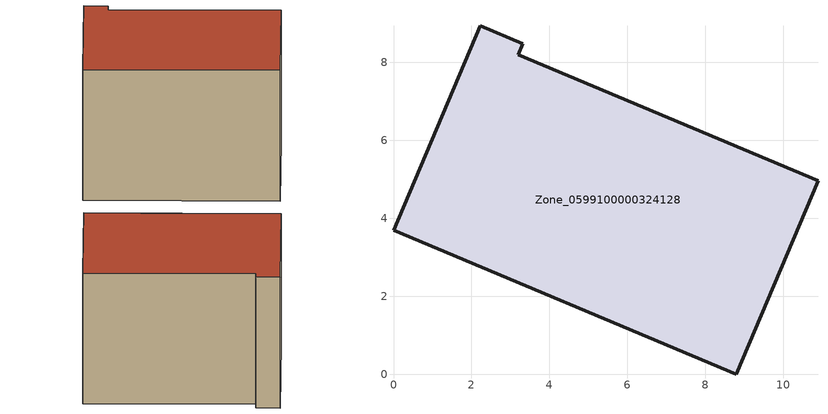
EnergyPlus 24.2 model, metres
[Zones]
Zone_0599100000324128
 floor ground (C_G): 0,3.69 2.22,8.94 3.32,8.48 3.2,8.19 10.89,4.96 8.79,0 z0
 wall outside (C_F): 8.79,0 10.89,4.96 3.2,8.19 3.32,8.48 2.22,8.94 0,3.69 8.79,0 z0:7.48
 roof outside (C_R): 2.22,8.94 0,3.69 8.79,0 10.89,4.96 3.2,8.19 3.32,8.48 z7.48
[BUILDING]
Pand.0599100000324128: North Axis=0; Terrain=City; Loads Convergence Tolerance Value=0.04; Temperature Convergence Tolerance Value=0.4; Solar Distribution=FullExterior; Maximum Number of Warmup Days=25; Minimum Number of Warmup Days=1
[Site:Location]
Rotterdam.The.Hague.AP_ZH_NLD Design_Conditions: Latitude=51.96; Longitude=4.45; Time Zone=1; Elevation=-4.5
[SITE:GROUNDTEMPERATURE:BUILDINGSURFACE]
18, 18, 18, 18, 18, 18, 18, 18, 18, 18, 18, 18
[MATERIAL] Thermal Absorptance=0.9; Solar Absorptance=0.7; Visible Absorptance=0.7
Name | Roughness | Thickness | Conductivity | Density | Specific Heat
G.TI.1975-1991 | MediumSmooth | 0.15 | 0.288461 | 540 | 1210
F.TI.1975-1991 | Rough | 0.3 | 0.230769 | 1920 | 840
R.TI.1975-1991 | MediumRough | 0.2 | 0.153846 | 1500 | 1000
[CONSTRUCTION]
C_G: G.TI.1975-1991
C_F: F.TI.1975-1991
C_R: R.TI.1975-1991
[ZONE]
Zone_0599100000324128: Type=1; Multiplier=1; Ceiling Height=Autocalculate; Volume=Autocalculate; Floor Area=autocalculate; Part of Total Floor Area=Yes
[ZONEINFILTRATION:DESIGNFLOWRATE]
Infil_Zone_0599100000324128: Zone or ZoneList or Space or SpaceList=Zone_0599100000324128; Schedule=AlwaysOn; Design Flow Rate Calculation Method=Flow/Area; Flow Rate per Floor Area=0.003; Constant Term Coefficient=1; Temperature Term Coefficient=0; Velocity Term Coefficient=0; Velocity Squared Term Coefficient=0
[HVACTEMPLATE:ZONE:IDEALLOADSAIRSYSTEM]
Zone_0599100000324128: Maximum Heating Supply Air Temperature=50; Minimum Cooling Supply Air Temperature=13; Maximum Heating Supply Air Humidity Ratio=0.0156; Minimum Cooling Supply Air Humidity Ratio=0.0077; Heating Limit=NoLimit; Cooling Limit=NoLimit; Dehumidification Control Type=ConstantSensibleHeatRatio; Cooling Sensible Heat Ratio=0.7; Dehumidification Setpoint=60; Humidification Control Type=None; Humidification Setpoint=30; Outdoor Air Method=None; Outdoor Air Flow Rate per Person=0.00944; Outdoor Air Flow Rate per Zone Floor Area=0; Outdoor Air Flow Rate per Zone=0; Demand Controlled Ventilation Type=None; Outdoor Air Economizer Type=NoEconomizer; Heat Recovery Type=None; Sensible Heat Recovery Effectiveness=0.7; Latent Heat Recovery Effectiveness=0.65
[ZONECONTROL:THERMOSTAT]
ThermostatControl_Zone_0599100000324128: Zone or ZoneList=Zone_0599100000324128; Control Type Schedule=DualSetpointControlType; Control 1=Thermostat_Zone_0599100000324128; Temperature Difference Between Cutout And Setpoint=0
[THERMOSTATSETPOINT:DUALSETPOINT]
Thermostat_Zone_0599100000324128: Heating Setpoint Temperature Schedule=HeatingSetpoint_Zone_0599100000324128; Cooling Setpoint Temperature Schedule=CoolingSetpoint_Zone_0599100000324128
[SCHEDULE:COMPACT]
HeatingSetpoint_Zone_0599100000324128: Through: 12/31, For: AllDays, Until: 24:00, 21
CoolingSetpoint_Zone_0599100000324128: Through: 12/31, For: AllDays, Until: 24:00, 24
DualSetpointControlType: Through: 12/31, For: AllDays, Until: 24:00, 4
AlwaysOn: Through: 12/31, For: AllDays, Until: 24:00, 1
